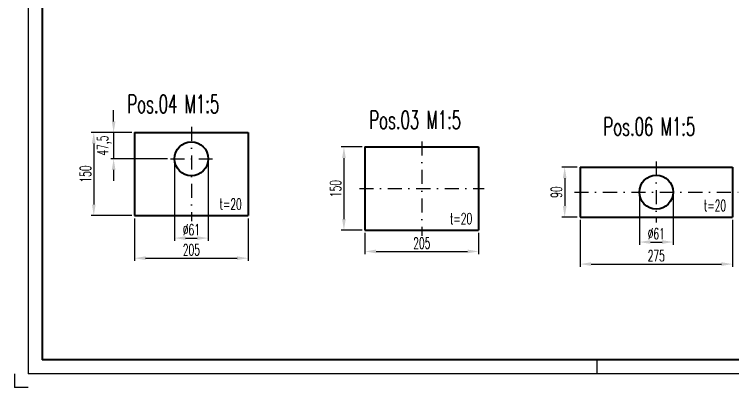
# Model space of a CAD drawing. Extents: x -3791 to -2950, y 5788 to 6382.
# Drawn here: x -3791.4 to -3532.4, y 5787.8 to 5922.4 of the extents above; entities that cross this region are included whole.
import ezdxf

# ---------------------------------------------------------------- set-up
doc = ezdxf.new("R2010")
doc.units = 0
doc.linetypes.add('STRICHPUNKT', pattern=[25.4, 12.7, -6.35, 0, -6.35])
doc.layers.get('Defpoints').update_dxf_attribs({"linetype": 'CONTINUOUS'})
for name, color, linetype, lineweight in [('ACHSE', 150, 'STRICHPUNKT', 25), ('BEM', 6, 'CONTINUOUS', 25), ('TEXT_7', 1, 'CONTINUOUS', 60), ('VOLL_03', 6, 'CONTINUOUS', 25), ('VOLL_05', 7, 'CONTINUOUS', 40)]:
    doc.layers.add(name, color=color, linetype=linetype, lineweight=lineweight)
doc.styles.add('ROMANS', font='romans.shx', dxfattribs={"width": 0.6, "height": 80})
doc.styles.get("Standard").update_dxf_attribs({"font": 'romans.shx', "width": 0.6})
doc.dimstyles.get("Standard").update_dxf_attribs({"dimtxt": 4, "dimasz": 4, "dimexe": 1, "dimexo": 1, "dimgap": 1, "dimtad": 1, "dimdsep": 46, "dimtxsty": 'Standard', "dimcen": 0, "dimclrd": 256, "dimclre": 256, "dimclrt": 256, "dimazin": 0, "dimtfac": 1, "dimtmove": 0, "dimatfit": 3, "dimfxl": 0, "dimtolj": 1, "dimtzin": 0, "dimarcsym": 0})

# ---------------------------------------------------------------- blocks, each defined once
blk = doc.blocks.new('*D124')
at = {"layer": 'BEM', "lineweight": -2}
for p, q in [((-3664.97, 5843.61), (-3664.97, 5835.94)), ((-3623.97, 5843.61), (-3623.97, 5835.94)), ((-3660.97, 5836.94), (-3627.97, 5836.94))]:
    blk.add_line(p, q, dxfattribs=at)
at = {"layer": 'BEM'}
for points in [[(-3660.97, 5837.61), (-3660.97, 5836.27), (-3664.97, 5836.94)], [(-3627.97, 5837.61), (-3627.97, 5836.27), (-3623.97, 5836.94)]]:
    blk.add_solid(points, dxfattribs=at)
at = {"layer": 'Defpoints', "color": 0}
for p in [(-3664.97, 5844.61), (-3623.97, 5844.61), (-3623.97, 5836.94)]:
    blk.add_point(p, dxfattribs=at)
at = {"layer": 'BEM', "insert": (-3644.47, 5839.94), "char_height": 4, "attachment_point": 5}
blk.add_mtext('\\A1;205', dxfattribs=at)
blk = doc.blocks.new('*D123')
at = {"layer": 'BEM', "lineweight": -2}
for p, q in [((-3665.97, 5874.61), (-3673.53, 5874.61)), ((-3672.53, 5870.61), (-3672.53, 5848.61)), ((-3665.97, 5844.61), (-3673.53, 5844.61))]:
    blk.add_line(p, q, dxfattribs=at)
at = {"layer": 'BEM'}
for points in [[(-3673.2, 5870.61), (-3671.87, 5870.61), (-3672.53, 5874.61)], [(-3673.2, 5848.61), (-3671.87, 5848.61), (-3672.53, 5844.61)]]:
    blk.add_solid(points, dxfattribs=at)
at = {"layer": 'Defpoints', "color": 0}
for p in [(-3664.97, 5874.61), (-3672.53, 5844.61), (-3664.97, 5844.61)]:
    blk.add_point(p, dxfattribs=at)
at = {"layer": 'BEM', "insert": (-3675.53, 5859.61), "char_height": 4, "attachment_point": 5, "rotation": 90}
blk.add_mtext('\\A1;150', dxfattribs=at)
blk = doc.blocks.new('*D30')
at = {"layer": 'BEM', "lineweight": -2}
for p, q in [((-3588.4, 5867.33), (-3593.93, 5867.33)), ((-3592.93, 5863.33), (-3592.93, 5853.33)), ((-3588.4, 5849.33), (-3593.93, 5849.33))]:
    blk.add_line(p, q, dxfattribs=at)
at = {"layer": 'BEM'}
for points in [[(-3593.6, 5863.33), (-3592.26, 5863.33), (-3592.93, 5867.33)], [(-3593.6, 5853.33), (-3592.26, 5853.33), (-3592.93, 5849.33)]]:
    blk.add_solid(points, dxfattribs=at)
at = {"layer": 'Defpoints', "color": 0}
for p in [(-3587.4, 5867.33), (-3592.93, 5849.33), (-3587.4, 5849.33)]:
    blk.add_point(p, dxfattribs=at)
at = {"layer": 'BEM', "insert": (-3595.93, 5858.33), "char_height": 4, "attachment_point": 5, "rotation": 90}
blk.add_mtext('\\A1;90', dxfattribs=at)
blk = doc.blocks.new('*D29')
at = {"layer": 'BEM', "lineweight": -2}
for p, q in [((-3587.4, 5848.33), (-3587.4, 5831.38)), ((-3532.4, 5848.33), (-3532.4, 5831.38)), ((-3583.4, 5832.38), (-3536.4, 5832.38))]:
    blk.add_line(p, q, dxfattribs=at)
at = {"layer": 'BEM'}
for points in [[(-3583.4, 5833.05), (-3583.4, 5831.72), (-3587.4, 5832.38)], [(-3536.4, 5833.05), (-3536.4, 5831.72), (-3532.4, 5832.38)]]:
    blk.add_solid(points, dxfattribs=at)
at = {"layer": 'Defpoints', "color": 0}
for p in [(-3587.4, 5849.33), (-3532.4, 5849.33), (-3532.4, 5832.38)]:
    blk.add_point(p, dxfattribs=at)
at = {"layer": 'BEM', "insert": (-3559.9, 5835.38), "char_height": 4, "attachment_point": 5}
blk.add_mtext('\\A1;275', dxfattribs=at)
blk = doc.blocks.new('*D28')
at = {"layer": 'BEM', "lineweight": -2}
for p, q in [((-3566, 5857.33), (-3566, 5839.33)), ((-3553.8, 5857.33), (-3553.8, 5839.33)), ((-3562, 5840.33), (-3557.8, 5840.33))]:
    blk.add_line(p, q, dxfattribs=at)
at = {"layer": 'BEM'}
for points in [[(-3562, 5841), (-3562, 5839.67), (-3566, 5840.33)], [(-3557.8, 5841), (-3557.8, 5839.67), (-3553.8, 5840.33)]]:
    blk.add_solid(points, dxfattribs=at)
at = {"layer": 'Defpoints', "color": 0}
for p in [(-3566, 5858.33), (-3553.8, 5858.33), (-3553.8, 5840.33)]:
    blk.add_point(p, dxfattribs=at)
at = {"layer": 'BEM', "insert": (-3559.9, 5843.33), "char_height": 4, "attachment_point": 5}
blk.add_mtext('\\A1;%%c61', dxfattribs=at)
blk = doc.blocks.new('*D27')
at = {"layer": 'BEM', "lineweight": -2}
for p, q in [((-3748.05, 5848.86), (-3748.05, 5833.51)), ((-3707.05, 5848.86), (-3707.05, 5833.51)), ((-3744.05, 5834.51), (-3711.05, 5834.51))]:
    blk.add_line(p, q, dxfattribs=at)
at = {"layer": 'BEM'}
for points in [[(-3744.05, 5835.18), (-3744.05, 5833.85), (-3748.05, 5834.51)], [(-3711.05, 5835.18), (-3711.05, 5833.85), (-3707.05, 5834.51)]]:
    blk.add_solid(points, dxfattribs=at)
at = {"layer": 'Defpoints', "color": 0}
for p in [(-3748.05, 5849.86), (-3707.05, 5849.86), (-3707.05, 5834.51)]:
    blk.add_point(p, dxfattribs=at)
at = {"layer": 'BEM', "insert": (-3727.55, 5837.51), "char_height": 4, "attachment_point": 5}
blk.add_mtext('\\A1;205', dxfattribs=at)
blk = doc.blocks.new('*D26')
at = {"layer": 'BEM', "lineweight": -2}
for p, q in [((-3733.65, 5869.36), (-3733.65, 5840.76)), ((-3721.45, 5869.36), (-3721.45, 5840.76)), ((-3729.65, 5841.76), (-3725.45, 5841.76))]:
    blk.add_line(p, q, dxfattribs=at)
at = {"layer": 'BEM'}
for points in [[(-3729.65, 5842.42), (-3729.65, 5841.09), (-3733.65, 5841.76)], [(-3725.45, 5842.42), (-3725.45, 5841.09), (-3721.45, 5841.76)]]:
    blk.add_solid(points, dxfattribs=at)
at = {"layer": 'Defpoints', "color": 0}
for p in [(-3733.65, 5870.36), (-3721.45, 5870.36), (-3721.45, 5841.76)]:
    blk.add_point(p, dxfattribs=at)
at = {"layer": 'BEM', "insert": (-3727.55, 5844.76), "char_height": 4, "attachment_point": 5}
blk.add_mtext('\\A1;%%c61', dxfattribs=at)
blk = doc.blocks.new('*D25')
at = {"layer": 'BEM', "lineweight": -2}
for p, q in [((-3749.05, 5879.86), (-3763.74, 5879.86)), ((-3762.74, 5875.86), (-3762.74, 5853.86)), ((-3749.05, 5849.86), (-3763.74, 5849.86))]:
    blk.add_line(p, q, dxfattribs=at)
at = {"layer": 'BEM'}
for points in [[(-3763.41, 5875.86), (-3762.07, 5875.86), (-3762.74, 5879.86)], [(-3763.41, 5853.86), (-3762.07, 5853.86), (-3762.74, 5849.86)]]:
    blk.add_solid(points, dxfattribs=at)
at = {"layer": 'Defpoints', "color": 0}
for p in [(-3748.05, 5879.86), (-3762.74, 5849.86), (-3748.05, 5849.86)]:
    blk.add_point(p, dxfattribs=at)
at = {"layer": 'BEM', "insert": (-3765.74, 5864.86), "char_height": 4, "attachment_point": 5, "rotation": 90}
blk.add_mtext('\\A1;150', dxfattribs=at)
blk = doc.blocks.new('*D24')
at = {"layer": 'BEM', "lineweight": -2}
for p, q in [((-3755.58, 5883.86), (-3755.58, 5887.86)), ((-3749.05, 5879.86), (-3756.58, 5879.86)), ((-3755.58, 5879.86), (-3755.58, 5870.36)), ((-3736.12, 5870.36), (-3756.58, 5870.36)), ((-3755.58, 5866.36), (-3755.58, 5862.36))]:
    blk.add_line(p, q, dxfattribs=at)
at = {"layer": 'BEM'}
for points in [[(-3756.24, 5883.86), (-3754.91, 5883.86), (-3755.58, 5879.86)], [(-3756.24, 5866.36), (-3754.91, 5866.36), (-3755.58, 5870.36)]]:
    blk.add_solid(points, dxfattribs=at)
at = {"layer": 'Defpoints', "color": 0}
for p in [(-3748.05, 5879.86), (-3755.58, 5870.36), (-3735.12, 5870.36)]:
    blk.add_point(p, dxfattribs=at)
at = {"layer": 'BEM', "insert": (-3758.96, 5875.11), "char_height": 4, "attachment_point": 5, "rotation": 90}
blk.add_mtext('\\A1;47,5', dxfattribs=at)

msp = doc.modelspace()

# ---------------------------------------------------------------- linework, layer by layer
at = {"layer": 'ACHSE', "ltscale": 0.4}
for p, q in [((-3727.5508, 5881.858), (-3727.5508, 5847.858)), ((-3644.4695, 5876.6096), (-3644.4695, 5842.6096)), ((-3735.1152, 5870.358), (-3719.9865, 5870.358)), ((-3559.8992, 5869.3346), (-3559.8992, 5847.3346)), ((-3666.9695, 5859.6096), (-3621.9695, 5859.6096)), ((-3589.3992, 5858.3346), (-3530.3992, 5858.3346))]:
    msp.add_line(p, q, dxfattribs=at)
at = {"layer": 'VOLL_03', "ltscale": 0.8}
for p, q in [((-3786.3783, 6376.8285), (-3786.3783, 5792.8285)), ((-3581.3783, 5797.8285), (-3581.3783, 5792.8285)), ((-3791.3783, 5792.8285), (-3791.3783, 5787.8285)), ((-2955.3783, 5792.8285), (-3786.3783, 5792.8285)), ((-3786.3783, 5787.8285), (-3791.3783, 5787.8285))]:
    msp.add_line(p, q, dxfattribs=at)
at = {"layer": 'VOLL_05', "ltscale": 0.8}
for p, q in [((-3781.3783, 6371.8285), (-3781.3783, 5797.8285)), ((-3748.0508, 5879.858), (-3748.0508, 5849.858)), ((-3748.0508, 5879.858), (-3707.0508, 5879.858)), ((-3707.0508, 5879.858), (-3707.0508, 5849.858)), ((-3664.9695, 5874.6096), (-3664.9695, 5844.6096)), ((-3664.9695, 5874.6096), (-3623.9695, 5874.6096)), ((-3623.9695, 5874.6096), (-3623.9695, 5844.6096)), ((-3587.3992, 5867.3346), (-3587.3992, 5849.3346)), ((-3587.3992, 5867.3346), (-3532.3992, 5867.3346)), ((-3532.3992, 5867.3346), (-3532.3992, 5849.3346)), ((-3748.0508, 5849.858), (-3707.0508, 5849.858)), ((-3587.3992, 5849.3346), (-3532.3992, 5849.3346)), ((-3664.9695, 5844.6096), (-3623.9695, 5844.6096)), ((-2960.3783, 5797.8285), (-3781.3783, 5797.8285))]:
    msp.add_line(p, q, dxfattribs=at)
for centre in [(-3727.5508, 5870.358), (-3559.8992, 5858.3346)]:
    msp.add_circle(centre, 6.1, dxfattribs=at)

# ---------------------------------------------------------------- texts
at = {"layer": 'BEM', "char_height": 4, "attachment_point": 5}
for insert in [(-3713.3769, 5854.016), (-3538.7252, 5853.4926), (-3630.2955, 5848.7676)]:
    msp.add_mtext('t=20', dxfattribs=dict(at, insert=insert))
at = {"layer": 'TEXT_7', "style": 'ROMANS', "width": 0.6}
for s, p in [('Pos.04 M1:5', (-3750.6113, 5886.8621)), ('Pos.03 M1:5', (-3663.3795, 5881.1157)), ('Pos.06 M1:5', (-3578.9527, 5878.7108))]:
    msp.add_text(s, height=6.534407, dxfattribs=at).set_placement(p)

# ---------------------------------------------------------------- dimensions: what is measured, and where the dimension line sits
at = {"layer": 'BEM'}
dim = msp.add_linear_dim(base=(-3755.5768, 5870.358), p1=(-3748.0508, 5879.858), p2=(-3735.1152, 5870.358), angle=90, text='47,5', dimstyle='Standard', override={"dimlfac": 5}, dxfattribs=at)
dim.commit()
dim.dimension.update_dxf_attribs({"geometry": '*D24', "text_midpoint": (-3758.9577, 5875.108)})
for base, p1, p2, picture, middle in [((-3762.7387, 5849.858), (-3748.0508, 5879.858), (-3748.0508, 5849.858), '*D25', (-3765.7387, 5864.858)), ((-3672.5349, 5844.6096), (-3664.9695, 5874.6096), (-3664.9695, 5844.6096), '*D123', (-3675.5349, 5859.6096)), ((-3592.9287, 5849.3346), (-3587.3992, 5867.3346), (-3587.3992, 5849.3346), '*D30', (-3595.9287, 5858.3346))]:
    dim = msp.add_linear_dim(base=base, p1=p1, p2=p2, angle=90, dimstyle='Standard', override={"dimlfac": 5}, dxfattribs=at)
    dim.commit()
    dim.dimension.update_dxf_attribs({"geometry": picture, "text_midpoint": middle})
for base, p1, p2, picture, middle in [((-3721.4508, 5841.7583), (-3733.6508, 5870.358), (-3721.4508, 5870.358), '*D26', (-3727.5508, 5844.7583)), ((-3553.7992, 5840.334), (-3565.9992, 5858.3346), (-3553.7992, 5858.3346), '*D28', (-3559.8992, 5843.334))]:
    dim = msp.add_linear_dim(base=base, p1=p1, p2=p2, text='%%c<>', dimstyle='Standard', override={"dimlfac": 5}, dxfattribs=at)
    dim.commit()
    dim.dimension.update_dxf_attribs({"geometry": picture, "text_midpoint": middle})
for base, p1, p2, picture, middle in [((-3707.0508, 5834.5133), (-3748.0508, 5849.858), (-3707.0508, 5849.858), '*D27', (-3727.5508, 5837.5133)), ((-3532.3992, 5832.3838), (-3587.3992, 5849.3346), (-3532.3992, 5849.3346), '*D29', (-3559.8992, 5835.3838)), ((-3623.9695, 5836.9398), (-3664.9695, 5844.6096), (-3623.9695, 5844.6096), '*D124', (-3644.4695, 5839.9398))]:
    dim = msp.add_linear_dim(base=base, p1=p1, p2=p2, dimstyle='Standard', override={"dimlfac": 5}, dxfattribs=at)
    dim.commit()
    dim.dimension.update_dxf_attribs({"geometry": picture, "text_midpoint": middle})

doc.saveas('drawing.dxf')
